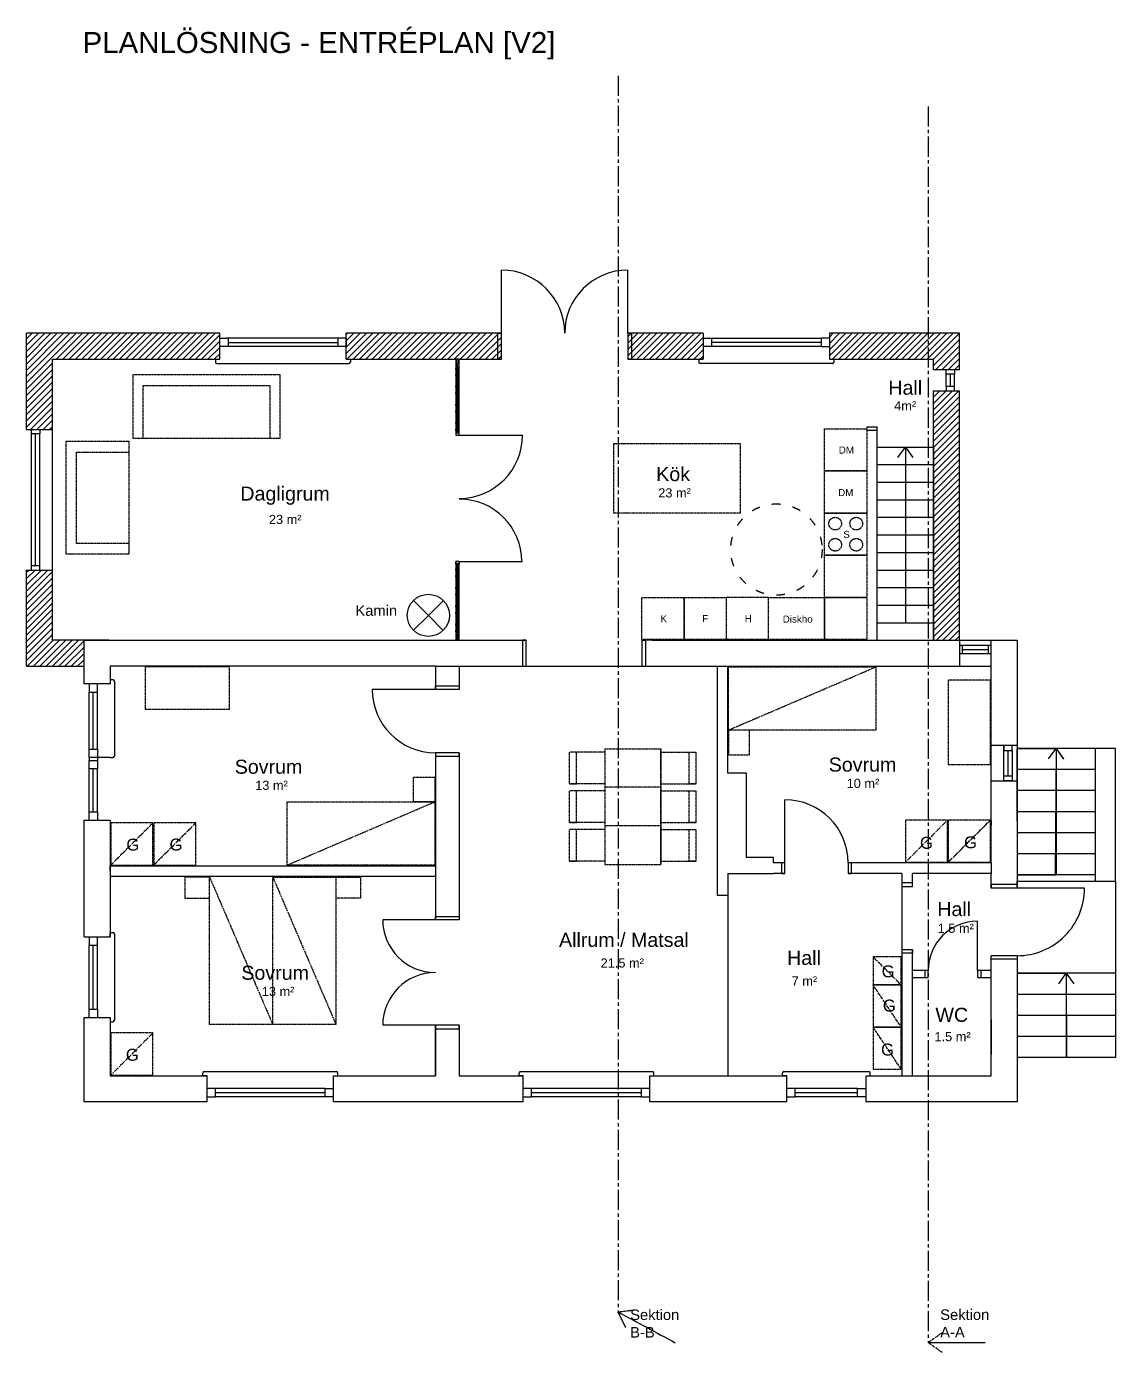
# Model space of a CAD drawing. Header units: millimetres. Extents: x -90687 to 89961, y -57823 to 169777.
# Drawn here: x 11770 to 27270, y 150903 to 169777 of the extents above; entities that cross this region are included whole.
import ezdxf

# ---------------------------------------------------------------- set-up
doc = ezdxf.new("R2010")
doc.units = ezdxf.units.MM
for name, pattern in [('ACAD_ISO03W100', [30, 12, -18]), ('CENTER2', [28.575, 19.05, -3.175, 3.175, -3.175]), ('PHANTOM2', [31.75, 15.875, -3.175, 3.175, -3.175, 3.175, -3.175])]:
    doc.linetypes.add(name, pattern=pattern)
doc.layers.get('0').update_dxf_attribs({"color": 1})
for name, color, linetype in [('Angivelser', 7, 'Continuous'), ('Grundritningar', 1, 'Continuous'), ('Möbler', 6, 'PHANTOM2'), ('Rumsangivelser', 7, 'Continuous'), ('Rumsavdelare', 3, 'FENCELINE1'), ('Sektionsangivelser', 4, 'PHANTOM2'), ('Tillgänglighet', 7, 'Continuous')]:
    doc.layers.add(name, color=color, linetype=linetype)
doc.styles.get("Standard").update_dxf_attribs({"font": 'Arial.ttf', "height": 170})
doc.linetypes.add('FENCELINE1', pattern='A,6.35,-2.54,[133,ltypeshp.shx,S=2.54,R=0,X=-2.54,Y=0],-2.54,25.4', length=36.83)
doc.dimstyles.new('ISO-25', dxfattribs={"dimscale": 10, "dimtxt": 2.5, "dimasz": 15, "dimexe": 10, "dimexo": 0.625, "dimgap": 15, "dimtad": 1, "dimlfac": 0.001, "dimtxsty": 'Standard', "dimblk": 'OBLIQUE', "dimblk1": 'OBLIQUE', "dimblk2": 'OBLIQUE', "dimcen": 20, "dimdle": 10, "dimadec": 0, "dimazin": 0, "dimtfac": 1, "dimtmove": 0, "dimatfit": 3, "dimldrblk": 'OPEN90', "dimfxl": 1, "dimarcsym": 0})

# ---------------------------------------------------------------- blocks, each defined once
blk = doc.blocks.new('_Oblique')
at = {"color": 0, "linetype": 'ByBlock', "lineweight": -2}
blk.add_line((-0.5, -0.5), (0.5, 0.5), dxfattribs=at)

msp = doc.modelspace()

# ---------------------------------------------------------------- hatches: boundary and pattern name
at = {"layer": 'Grundritningar'}
h = msp.add_hatch(dxfattribs=at)
h.set_pattern_fill('ANSI31', color=256, scale=20)
h.paths.add_polyline_path([(14519.629, 165410.949), (11769.629, 165410.949), (11769.629, 164040.949), (12139.629, 164040.949), (12139.629, 165040.949), (14519.629, 165040.949)])
h.paths.add_polyline_path([(12589.629, 161040.949), (12139.629, 161040.949), (12139.629, 162040.949), (11769.629, 162040.949), (11769.629, 160670.949), (12589.629, 160670.949)])
h.paths.add_polyline_path([(18479.629, 165410.949), (16319.629, 165410.949), (16319.629, 165040.949), (18479.629, 165040.949)])
h.paths.add_polyline_path([(24602.611, 165410.949), (23199.483, 165410.949), (23199.483, 165340.949), (23199.483, 165040.949), (24602.611, 165040.949)])
h.paths.add_polyline_path([(21399.483, 165410.949), (20379.629, 165410.949), (20379.629, 165040.949), (21399.483, 165040.949)])
h.paths.add_polyline_path([(25049.629, 164590.949), (24679.629, 164590.949), (24679.629, 161040.949), (25049.629, 161040.949)])
h.paths.add_polyline_path([(25049.629, 165410.949), (24602.611, 165410.949), (24602.611, 165040.949), (24679.629, 165040.949), (24679.629, 164890.949), (25049.629, 164890.949)])
h.paths.add_polyline_path([(20379.629, 165410.949), (20329.629, 165410.949), (20329.629, 165040.949), (20379.629, 165040.949)])
h.paths.add_polyline_path([(18529.629, 165410.949), (18479.629, 165410.949), (18479.629, 165040.949), (18529.629, 165040.949)])
h = msp.add_hatch(dxfattribs=at)
h.set_pattern_fill('STEEL', color=256, scale=10, angle=52)
h.set_pattern_definition([(97, (5651.38, 137897.026), (-31.51334, -3.86935), []), (97, (5638.87, 137906.8), (-31.51334, -3.86935), [])])
h.paths.add_polyline_path([(17929.629, 165040.949), (17879.629, 165040.949), (17879.629, 163990.817), (17929.629, 163990.817)])
h.paths.add_polyline_path([(17879.629, 161040.949), (17929.629, 161040.949), (17929.629, 162130.817), (17879.629, 162130.817)])

# ---------------------------------------------------------------- linework, layer by layer
for p, q in [((18529.629, 165410.949), (18529.629, 166310.949)), ((20329.629, 165410.949), (20329.629, 166310.949)), ((11769.629, 164040.949), (11769.629, 165410.949)), ((14519.629, 165410.949), (11769.629, 165410.949)), ((14519.629, 165040.949), (14519.629, 165410.949)), ((14519.629, 165340.949), (14619.629, 165340.949)), ((16219.629, 165340.949), (14619.629, 165340.949)), ((14639.629, 165340.949), (14639.629, 165220.949)), ((16199.629, 165340.949), (16199.629, 165220.949)), ((16319.629, 165340.949), (16219.629, 165340.949)), ((18529.629, 165410.949), (16319.629, 165410.949)), ((16319.629, 165040.949), (16319.629, 165410.949)), ((16319.629, 165340.949), (16319.629, 165220.949)), ((18479.629, 165040.949), (18479.629, 165410.949)), ((18479.629, 165410.949), (18529.629, 165410.949)), ((18529.629, 165040.949), (18529.629, 165410.949)), ((21399.483, 165410.949), (20329.629, 165410.949)), ((20329.629, 165410.949), (20329.629, 165040.949)), ((20329.629, 165410.949), (20379.629, 165410.949)), ((20379.629, 165410.949), (20379.629, 165040.949)), ((21399.483, 165410.949), (21399.483, 165040.949)), ((21399.483, 165340.949), (21519.483, 165340.949)), ((21519.483, 165340.949), (21519.483, 165220.949)), ((21519.483, 165340.949), (23079.483, 165340.949)), ((23199.483, 165340.949), (23079.483, 165340.949)), ((23079.483, 165340.949), (23079.483, 165220.949)), ((25049.629, 165410.949), (23199.483, 165410.949)), ((23199.483, 165410.949), (23199.483, 165040.949)), ((23199.483, 165410.949), (23199.483, 165340.949)), ((25049.629, 164890.949), (25049.629, 165410.949)), ((16319.629, 165220.949), (14519.629, 165220.949)), ((14639.629, 165280.949), (16199.629, 165280.949)), ((21519.483, 165220.949), (21399.483, 165220.949)), ((23079.483, 165280.949), (21519.483, 165280.949)), ((23079.483, 165220.949), (21519.483, 165220.949)), ((23079.483, 165220.949), (23199.483, 165220.949)), ((12139.629, 164040.949), (12139.629, 165040.949)), ((12139.629, 165040.949), (14519.629, 165040.949)), ((14459.629, 165040.949), (14459.629, 165000.949)), ((14479.629, 164980.949), (16359.629, 164980.949)), ((16319.629, 165040.949), (18529.629, 165040.949)), ((16379.629, 165040.949), (16379.629, 165000.949)), ((17929.629, 165040.949), (17879.629, 165040.949)), ((17879.629, 165040.949), (17879.629, 163960.817)), ((17929.629, 163960.817), (17929.629, 165040.949)), ((17929.629, 165040.949), (18529.629, 165040.949)), ((18529.629, 165040.949), (18479.629, 165040.949)), ((20329.629, 165040.949), (21399.483, 165040.949)), ((20379.629, 165040.949), (20329.629, 165040.949)), ((21339.483, 165040.949), (21339.483, 165000.949)), ((21399.483, 165040.949), (21339.483, 165040.949)), ((23239.483, 164980.949), (21359.483, 164980.949)), ((23199.483, 165040.949), (24679.629, 165040.949)), ((23259.483, 165040.949), (23259.483, 165000.949)), ((24679.629, 164890.949), (24679.629, 165040.949)), ((25049.629, 164890.949), (24679.629, 164890.949)), ((24859.629, 164830.949), (24859.629, 164890.949)), ((24979.629, 164830.949), (24859.629, 164830.949)), ((24859.629, 164650.949), (24859.629, 164830.949)), ((24919.629, 164650.949), (24919.629, 164830.949)), ((24979.629, 164890.949), (24979.629, 164830.949)), ((24979.629, 164650.949), (24979.629, 164830.949)), ((24679.629, 161040.949), (24679.629, 164590.949)), ((24679.629, 164590.949), (25049.629, 164590.949)), ((24979.629, 164650.949), (24859.629, 164650.949)), ((24859.629, 164650.949), (24859.629, 164590.949)), ((24979.629, 164650.949), (24919.629, 164650.949)), ((24979.629, 164590.949), (24979.629, 164650.949)), ((25049.629, 161040.949), (25049.629, 164590.949)), ((11769.629, 164040.949), (12139.629, 164040.949)), ((11839.629, 163980.949), (11839.629, 164040.949)), ((11959.629, 164040.949), (11959.629, 163980.949)), ((12139.629, 162040.949), (12139.629, 164040.949)), ((23729.629, 164081.2), (23879.629, 164081.2)), ((23729.629, 164031.313), (23879.629, 164031.313)), ((23879.629, 161040.949), (23879.629, 164081.2)), ((11839.629, 162100.949), (11839.629, 163980.949)), ((11959.629, 163980.949), (11839.629, 163980.949)), ((11899.629, 162100.949), (11899.629, 163980.949)), ((11959.629, 162100.949), (11959.629, 163980.949)), ((17929.629, 163990.817), (17879.629, 163990.817)), ((17879.629, 163990.817), (17879.629, 163960.817)), ((17879.629, 163960.817), (17929.629, 163960.817)), ((17929.629, 163960.817), (17929.629, 163990.817)), ((17929.629, 163960.817), (18829.629, 163960.817)), ((23879.629, 163790.949), (24679.629, 163790.949)), ((24679.629, 163790.949), (24679.629, 161040.949)), ((23879.629, 163540.949), (24679.629, 163540.949)), ((23879.629, 163290.949), (24679.629, 163290.949)), ((23879.629, 163040.949), (24679.629, 163040.949)), ((23879.629, 162790.949), (24679.629, 162790.949)), ((23879.629, 162540.949), (24679.629, 162540.949)), ((13231.323, 162269.491), (13231.323, 162419.491)), ((17879.629, 162160.817), (17879.629, 161040.949)), ((17929.629, 162160.817), (17879.629, 162160.817)), ((17879.629, 162130.817), (17879.629, 162160.817)), ((17929.629, 162130.817), (17879.629, 162130.817)), ((17929.629, 161040.949), (17929.629, 162160.817)), ((17929.629, 162160.817), (17929.629, 162130.817)), ((17929.629, 162160.817), (17929.629, 162160.817)), ((17929.629, 162160.817), (18829.629, 162160.817)), ((23879.629, 162290.949), (24679.629, 162290.949)), ((11769.629, 160670.949), (11769.629, 162040.949)), ((11769.629, 162040.949), (12139.629, 162040.949)), ((11839.629, 162040.949), (11839.629, 162100.949)), ((11959.629, 162100.949), (11839.629, 162100.949)), ((11959.629, 162040.949), (11959.629, 162100.949)), ((12139.629, 161040.949), (12139.629, 162040.949)), ((23879.629, 162040.949), (24679.629, 162040.949)), ((23879.629, 161790.949), (24679.629, 161790.949)), ((17278.773, 161609.052), (17489.629, 161395.651)), ((17489.629, 161395.651), (17703.03, 161606.507)), ((17489.629, 161395.651), (17276.228, 161184.795)), ((17489.629, 161395.651), (17700.485, 161182.25)), ((23879.629, 161540.949), (24679.629, 161540.949)), ((22270.242, 161298.746), (22270.242, 161298.746)), ((23879.629, 161290.949), (24679.629, 161290.949)), ((12939.629, 161040.949), (12139.629, 161040.949)), ((18879.629, 161040.949), (18829.629, 161040.949)), ((18829.629, 161040.949), (18829.629, 160670.949)), ((18879.629, 160670.949), (18879.629, 161040.949)), ((20679.629, 161040.949), (20529.629, 161040.949)), ((20529.629, 161040.949), (20529.629, 160670.949)), ((20529.629, 161040.949), (20579.629, 161040.949)), ((20579.629, 161040.949), (20579.629, 160670.949)), ((25049.629, 161040.949), (25049.629, 160671.785)), ((25499.629, 160671.785), (25499.629, 161040.949)), ((25049.629, 160970.949), (25499.629, 160970.949)), ((25049.629, 160850.949), (25499.629, 160850.949)), ((25089.629, 160970.949), (25089.629, 160850.949)), ((25089.629, 160910.949), (25459.629, 160910.949)), ((25459.629, 160970.949), (25459.629, 160850.949)), ((11769.629, 160670.949), (12589.629, 160670.949)), ((17589.629, 160670.949), (12959.629, 160670.949)), ((12959.629, 160670.949), (12959.629, 160420.949)), ((12959.629, 160670.949), (12959.629, 160420.949)), ((17589.629, 160670.949), (17589.629, 160340.949)), ((17589.629, 160670.949), (17929.629, 160670.949)), ((17589.629, 160670.949), (17589.629, 160340.949)), ((17929.629, 160670.949), (17929.629, 160340.949)), ((17929.629, 160670.949), (18879.629, 160670.949)), ((18829.629, 160670.949), (18879.629, 160670.949)), ((20529.629, 160670.949), (20679.629, 160670.949)), ((20679.629, 160670.949), (21599.629, 160670.949)), ((20679.629, 160670.949), (20729.629, 160670.949)), ((21599.629, 160670.949), (21749.629, 160671.785)), ((21599.629, 160670.949), (21599.629, 157410.949)), ((21749.629, 159150.949), (21749.629, 160671.785)), ((21749.629, 160671.785), (25499.629, 160671.785)), ((25499.629, 160070.949), (25499.629, 160671.785)), ((12959.629, 160480.949), (12999.629, 160480.949)), ((13019.629, 160460.949), (13019.629, 159390.949)), ((12959.629, 160420.949), (12589.629, 160420.949)), ((12659.629, 160420.949), (12659.629, 160300.949)), ((12659.629, 160300.949), (12779.629, 160300.949)), ((12659.629, 159490.949), (12659.629, 160300.949)), ((12719.629, 159490.949), (12719.629, 160300.949)), ((12779.629, 160300.949), (12779.629, 160420.949)), ((12779.629, 159490.949), (12779.629, 160300.949)), ((17589.629, 160340.949), (16689.629, 160340.949)), ((17589.629, 160340.949), (17589.629, 160390.949)), ((17589.629, 160390.949), (17929.629, 160390.949)), ((17929.629, 160340.949), (17589.629, 160340.949)), ((17929.629, 160390.949), (17929.629, 160340.949)), ((25499.629, 160070.949), (25499.629, 160130.949)), ((25499.629, 157870.949), (25499.629, 160070.949)), ((25499.629, 157870.949), (25499.629, 160070.949)), ((12659.629, 159370.949), (12659.629, 159490.949)), ((12659.629, 159490.949), (12779.629, 159490.949)), ((12779.629, 159490.949), (12779.629, 159370.949)), ((25869.629, 159540.949), (25499.629, 159540.949)), ((25679.629, 159040.949), (25679.629, 159540.949)), ((25679.629, 159540.949), (25679.629, 159470.949)), ((25799.629, 159470.949), (25799.629, 159540.949)), ((26979.629, 159500.949), (25869.629, 159500.949)), ((25869.629, 158470.949), (25869.629, 159500.949)), ((25869.629, 159500.949), (26424.629, 159500.949)), ((27269.629, 159500.949), (26979.629, 159500.949)), ((26979.629, 159500.949), (26979.629, 157612.503)), ((26979.629, 159500.949), (26979.629, 159200.949)), ((27269.629, 157612.503), (27269.629, 159500.949)), ((12959.629, 159370.949), (12659.629, 159370.949)), ((12659.629, 159370.949), (12659.629, 159330.949)), ((12659.629, 159330.949), (12779.629, 159330.949)), ((12659.629, 159210.949), (12659.629, 159330.949)), ((12779.629, 159370.949), (12779.629, 159330.949)), ((12779.629, 159330.949), (12779.629, 159210.949)), ((12959.629, 159370.949), (12999.629, 159370.949)), ((17589.629, 159440.949), (17589.629, 157060.949)), ((17589.629, 159440.949), (17589.629, 159390.949)), ((17929.629, 159440.949), (17589.629, 159440.949)), ((17589.629, 159390.949), (17929.629, 159390.949)), ((17929.629, 159440.949), (17929.629, 157060.949)), ((17929.629, 159390.949), (17929.629, 159440.949)), ((25679.629, 159470.949), (25799.629, 159470.949)), ((25739.629, 159470.949), (25739.629, 159110.949)), ((25799.629, 159470.949), (25799.629, 159110.949)), ((12779.629, 159210.949), (12659.629, 159210.949)), ((12659.629, 158600.949), (12659.629, 159210.949)), ((12719.629, 158600.949), (12719.629, 159210.949)), ((12779.629, 158600.949), (12779.629, 159210.949)), ((22019.629, 159150.949), (21749.629, 159150.949)), ((22019.629, 157950.949), (22019.629, 159150.949)), ((25679.629, 159040.949), (25679.629, 159110.949)), ((25679.629, 159110.949), (25799.629, 159110.949)), ((25799.629, 159110.949), (25799.629, 159040.949)), ((26979.629, 159200.949), (25869.629, 159200.949)), ((26979.629, 159200.949), (26979.629, 158900.949)), ((25499.629, 159040.949), (25869.629, 159040.949)), ((25799.629, 159040.949), (25679.629, 159040.949)), ((22564.355, 157870.949), (22564.355, 158770.949)), ((26979.629, 158900.949), (25869.629, 158900.949)), ((26979.629, 158900.949), (26979.629, 158600.949)), ((12659.629, 158480.949), (12659.629, 158600.949)), ((12659.629, 158600.949), (12779.629, 158600.949)), ((12779.629, 158600.949), (12779.629, 158480.949)), ((26979.629, 158600.949), (25869.629, 158600.949)), ((26979.629, 158600.949), (26979.629, 158300.949)), ((12589.629, 158480.949), (12959.629, 158480.949)), ((12959.629, 158480.949), (12959.629, 156820.949)), ((25499.629, 158470.949), (25499.629, 158410.949)), ((26979.629, 158300.949), (25869.629, 158300.949)), ((26979.629, 158300.949), (26979.629, 158000.949)), ((26979.629, 158000.949), (25869.629, 158000.949)), ((26979.629, 158000.949), (26979.629, 157700.949)), ((12959.629, 157755.949), (12959.629, 157830.949)), ((12959.629, 157830.949), (17589.629, 157830.949)), ((12959.629, 157830.949), (12959.629, 157760.949)), ((12959.629, 157790.949), (12959.629, 157755.949)), ((22399.629, 157950.949), (22019.629, 157950.949)), ((22399.629, 157870.949), (22399.629, 157950.949)), ((22564.355, 157870.949), (22399.629, 157870.949)), ((22564.355, 157870.949), (22514.355, 157870.949)), ((22514.355, 157870.949), (22514.355, 157720.949)), ((22564.355, 157720.949), (22564.355, 157870.949)), ((25499.629, 157870.949), (23464.355, 157870.949)), ((23464.355, 157870.949), (23464.355, 157720.949)), ((23514.355, 157870.949), (23464.355, 157870.949)), ((23514.355, 157720.949), (23514.355, 157870.949)), ((25499.629, 157870.949), (25499.629, 157720.949)), ((12959.629, 157755.949), (12959.629, 157680.949)), ((12959.629, 157680.949), (17589.629, 157680.949)), ((21749.629, 157720.949), (21749.629, 157410.949)), ((21749.629, 157720.949), (22399.629, 157720.949)), ((22564.355, 157720.949), (22399.629, 157720.949)), ((22514.355, 157720.949), (22564.355, 157720.949)), ((24229.629, 157720.949), (23464.355, 157720.949)), ((23464.355, 157720.949), (23514.355, 157720.949)), ((24229.629, 157720.949), (24229.629, 157537.975)), ((24379.629, 157537.975), (24379.629, 157720.949)), ((25499.629, 157720.949), (24379.629, 157720.949)), ((25499.629, 157512.503), (25499.629, 157720.949)), ((26979.629, 157700.949), (25869.629, 157700.949)), ((25869.629, 157700.949), (26424.629, 157700.949)), ((25869.629, 157512.503), (25869.629, 157612.503)), ((25869.629, 157612.503), (27269.629, 157612.503)), ((27269.629, 157612.503), (27269.629, 156300.949)), ((24379.629, 157587.975), (24229.629, 157587.975)), ((24229.629, 157587.975), (24229.629, 157537.975)), ((24229.629, 157537.975), (24379.629, 157537.975)), ((24379.629, 157537.975), (24379.629, 157587.975)), ((25869.629, 157562.503), (25499.629, 157562.503)), ((25499.629, 157562.503), (25499.629, 157512.503)), ((25869.629, 157512.503), (25499.629, 157512.503)), ((25869.629, 157512.503), (25869.629, 157562.503)), ((26828.912, 157512.503), (25869.629, 157512.503)), ((21599.629, 157410.949), (21749.629, 157410.949)), ((17589.629, 157060.949), (16839.629, 157060.949)), ((17589.629, 157060.949), (17589.629, 157110.949)), ((17589.629, 157110.949), (17929.629, 157110.949)), ((17929.629, 157060.949), (17589.629, 157060.949)), ((17929.629, 157110.949), (17929.629, 157060.949)), ((25305.916, 156340.949), (25305.916, 157042.949)), ((12959.629, 156820.949), (12959.629, 156880.949)), ((12959.629, 156880.949), (12999.629, 156880.949)), ((13019.629, 156860.949), (13019.629, 155630.949)), ((12589.629, 156820.949), (12959.629, 156820.949)), ((12589.629, 156820.949), (12659.629, 156820.949)), ((12659.629, 156820.949), (12659.629, 156700.949)), ((12659.629, 156700.949), (12779.629, 156700.949)), ((12659.629, 155790.949), (12659.629, 156700.949)), ((12719.629, 155790.949), (12719.629, 156700.949)), ((12779.629, 156700.949), (12779.629, 156820.949)), ((12779.629, 155790.949), (12779.629, 156700.949)), ((24229.629, 156637.975), (24229.629, 154840.949)), ((24229.629, 156637.975), (24379.629, 156637.975)), ((24379.629, 156587.975), (24229.629, 156587.975)), ((24379.629, 154840.949), (24379.629, 156637.975)), ((24379.629, 156637.975), (24379.629, 156587.975)), ((25499.629, 154840.949), (25499.629, 156550.949)), ((25869.629, 156550.949), (25499.629, 156550.949)), ((25499.629, 156500.949), (25499.629, 156550.949)), ((25869.629, 156500.949), (25499.629, 156500.949)), ((25869.629, 156550.949), (25869.629, 156500.949)), ((24603.916, 156340.949), (24379.629, 156340.949)), ((24603.916, 156340.949), (24553.916, 156340.949)), ((24553.916, 156340.949), (24553.916, 156240.949)), ((24603.916, 156240.949), (24603.916, 156340.949)), ((25499.629, 156340.949), (25305.916, 156340.949)), ((25305.916, 156340.949), (25305.916, 156240.949)), ((25355.916, 156240.949), (25355.916, 156340.949)), ((27269.629, 156300.949), (25869.629, 156300.949)), ((25869.629, 156300.949), (26569.629, 156300.949)), ((27269.629, 156300.949), (27269.629, 156000.949)), ((24379.629, 156240.949), (24603.916, 156240.949)), ((24553.916, 156240.949), (24603.916, 156240.949)), ((25305.916, 156240.949), (25499.629, 156240.949)), ((25305.916, 156240.949), (25355.916, 156240.949)), ((27269.629, 156000.949), (25869.629, 156000.949)), ((27269.629, 156000.949), (27269.629, 155700.949)), ((12659.629, 155670.949), (12659.629, 155790.949)), ((12659.629, 155790.949), (12779.629, 155790.949)), ((12779.629, 155790.949), (12779.629, 155670.949)), ((12589.629, 155670.949), (12959.629, 155670.949)), ((12589.629, 155670.949), (12659.629, 155670.949)), ((12959.629, 155670.949), (12959.629, 154840.949)), ((12959.629, 155670.949), (12959.629, 155610.949)), ((12959.629, 155610.949), (12999.629, 155610.949)), ((17589.629, 155560.949), (16839.629, 155560.949)), ((17589.629, 155560.949), (17589.629, 154840.949)), ((17589.629, 154840.949), (17589.629, 155560.949)), ((17589.629, 155560.949), (17589.629, 155510.949)), ((17929.629, 155560.949), (17589.629, 155560.949)), ((17929.629, 155560.949), (17929.629, 154840.949)), ((17929.629, 155510.949), (17929.629, 155560.949)), ((25499.629, 155642.949), (25499.629, 155142.949)), ((27269.629, 155700.949), (25869.629, 155700.949)), ((27269.629, 155700.949), (27269.629, 155400.949)), ((17589.629, 155510.949), (17929.629, 155510.949)), ((27269.629, 155400.949), (25869.629, 155400.949)), ((27269.629, 155400.949), (27269.629, 155100.949)), ((27269.629, 155100.949), (25869.629, 155100.949)), ((12959.629, 154840.949), (14339.629, 154840.949)), ((14279.629, 154840.949), (14279.629, 154880.949)), ((14339.629, 154840.949), (14279.629, 154840.949)), ((14299.629, 154900.949), (16179.629, 154900.949)), ((14339.629, 154470.949), (14339.629, 154840.949)), ((16139.629, 154840.949), (17589.629, 154840.949)), ((16139.629, 154470.949), (16139.629, 154840.949)), ((16139.629, 154840.949), (16199.629, 154840.949)), ((16199.629, 154840.949), (16199.629, 154880.949)), ((17929.629, 154840.949), (18839.629, 154840.949)), ((18779.629, 154840.949), (18779.629, 154880.949)), ((18839.629, 154840.949), (18779.629, 154840.949)), ((18799.629, 154900.949), (20679.629, 154900.949)), ((18839.629, 154470.949), (18839.629, 154840.949)), ((20639.629, 154840.949), (22589.629, 154840.949)), ((20639.629, 154470.949), (20639.629, 154840.949)), ((20639.629, 154840.949), (20699.629, 154840.949)), ((20699.629, 154840.949), (20699.629, 154880.949)), ((22529.629, 154840.949), (22529.629, 154880.949)), ((22589.629, 154840.949), (22529.629, 154840.949)), ((22549.629, 154900.949), (23759.629, 154900.949)), ((22589.629, 154470.949), (22589.629, 154840.949)), ((23719.629, 154840.949), (24229.629, 154840.949)), ((23719.629, 154470.949), (23719.629, 154840.949)), ((23719.629, 154840.949), (23779.629, 154840.949)), ((23779.629, 154840.949), (23779.629, 154880.949)), ((24229.629, 154840.949), (24379.629, 154840.949)), ((24379.629, 154840.949), (25499.629, 154840.949)), ((14459.629, 154660.949), (14339.629, 154660.949)), ((14459.629, 154540.949), (14459.629, 154660.949)), ((16019.629, 154660.949), (14459.629, 154660.949)), ((16019.629, 154600.949), (14459.629, 154600.949)), ((16019.629, 154540.949), (16019.629, 154660.949)), ((16019.629, 154660.949), (16139.629, 154660.949)), ((18959.629, 154660.949), (18839.629, 154660.949)), ((18959.629, 154540.949), (18959.629, 154660.949)), ((20519.629, 154660.949), (18959.629, 154660.949)), ((20519.629, 154600.949), (18959.629, 154600.949)), ((20639.629, 154660.949), (20519.629, 154660.949)), ((20519.629, 154660.949), (20519.629, 154540.949)), ((20639.629, 154540.949), (20639.629, 154660.949)), ((22709.629, 154660.949), (22589.629, 154660.949)), ((22709.629, 154540.949), (22709.629, 154660.949)), ((23599.629, 154660.949), (22709.629, 154660.949)), ((23599.629, 154600.949), (22709.629, 154600.949)), ((23599.629, 154540.949), (23599.629, 154660.949)), ((23599.629, 154660.949), (23719.629, 154660.949)), ((14339.629, 154470.949), (14339.629, 154540.949)), ((14339.629, 154540.949), (14459.629, 154540.949)), ((16019.629, 154540.949), (14459.629, 154540.949)), ((16139.629, 154540.949), (16019.629, 154540.949)), ((18839.629, 154470.949), (18839.629, 154540.949)), ((18839.629, 154540.949), (18959.629, 154540.949)), ((20519.629, 154540.949), (18959.629, 154540.949)), ((20519.629, 154540.949), (20639.629, 154540.949)), ((22589.629, 154470.949), (22589.629, 154540.949)), ((22589.629, 154540.949), (22709.629, 154540.949)), ((23599.629, 154540.949), (22709.629, 154540.949)), ((23719.629, 154540.949), (23599.629, 154540.949))]:
    msp.add_line(p, q, dxfattribs=at)
for points in [[(12589.629, 160420.949), (12589.629, 161040.949), (18879.629, 161040.949)], [(20679.629, 161040.949), (25869.629, 161040.949), (25869.629, 160070.949)], [(25869.629, 160070.949), (25869.629, 157512.503)], [(12589.629, 156820.949), (12589.629, 158480.949)], [(25869.629, 156550.949), (25869.629, 154470.949), (23719.629, 154470.949)], [(14339.629, 154470.949), (12589.629, 154470.949), (12589.629, 155670.949)], [(18839.629, 154470.949), (16139.629, 154470.949)], [(22589.629, 154470.949), (20639.629, 154470.949)]]:
    msp.add_lwpolyline(points, dxfattribs=at)
at = {"layer": 'Grundritningar', "ltscale": 20}
msp.add_circle((17489.629, 161395.651), 300, dxfattribs=at)
at = {"layer": 'Grundritningar'}
for centre, radius, start, end in [((18529.629, 165410.949), 900, 0, 90), ((20329.629, 165410.949), 900, 90, 180), ((14479.629, 165000.949), 20, 180, 270), ((16359.629, 165000.949), 20, 270, 0), ((21359.483, 165000.949), 20, 180, 270), ((23239.483, 165000.949), 20, 270, 0), ((17929.629, 163960.817), 900, 270, 0), ((17929.629, 162160.817), 890, 0, 90), ((12999.629, 160460.949), 20, 0, 90), ((17589.629, 160340.949), 900, 180, 270), ((12999.629, 159390.949), 20, 270, 0), ((22564.355, 157870.949), 900, 0, 90), ((25870.426, 157509.44), 958.491, 269.95234, 0.1831397), ((17589.629, 157060.949), 750, 180, 270), ((25305.916, 156340.949), 702, 90, 180), ((12999.629, 156860.949), 20, 0, 90), ((17589.629, 155560.949), 750, 90, 180), ((12999.629, 155630.949), 20, 270, 0), ((14299.629, 154880.949), 20, 90, 180), ((16179.629, 154880.949), 20, 0, 90), ((18799.629, 154880.949), 20, 90, 180), ((20679.629, 154880.949), 20, 0, 90), ((22549.629, 154880.949), 20, 90, 180), ((23759.629, 154880.949), 20, 0, 90)]:
    msp.add_arc(centre, radius, start, end, dxfattribs=at)
at = {"layer": 'Möbler'}
for p, q in [((13281.323, 164819.491), (13281.323, 163919.491)), ((15381.323, 164819.491), (13281.323, 164819.491)), ((15381.323, 163919.491), (15381.323, 164819.491)), ((13431.323, 163919.491), (13431.323, 164669.491)), ((13431.323, 164669.491), (15231.323, 164669.491)), ((15231.323, 164669.491), (15231.323, 163919.491)), ((23729.629, 164081.2), (23729.629, 164050.949)), ((12331.323, 163869.491), (12331.323, 162269.491)), ((13231.323, 163869.491), (12331.323, 163869.491)), ((13231.323, 162269.491), (13231.323, 163869.491)), ((13281.323, 163919.491), (15381.323, 163919.491)), ((12481.323, 162419.491), (12481.323, 163719.491)), ((12481.323, 163719.491), (13231.323, 163719.491)), ((13231.323, 162419.491), (12481.323, 162419.491)), ((12331.323, 162269.491), (13231.323, 162269.491)), ((22329.629, 161650.949), (21729.629, 161650.949)), ((22329.629, 161050.949), (21729.629, 161050.949)), ((13459.629, 160660.949), (13459.629, 160060.949)), ((14659.629, 160660.949), (13459.629, 160660.949)), ((14659.629, 160060.949), (14659.629, 160660.949)), ((21759.629, 160661.785), (23859.629, 160661.785)), ((21759.629, 159761.785), (21759.629, 160661.785)), ((21759.629, 159761.785), (23859.629, 160661.785)), ((23859.629, 160661.785), (23859.629, 159761.785)), ((25489.629, 160471.785), (24889.629, 160471.785)), ((24889.629, 160471.785), (24889.629, 159271.785)), ((25489.629, 159271.785), (25489.629, 160471.785)), ((13459.629, 160060.949), (14659.629, 160060.949)), ((23859.629, 159761.785), (21759.629, 159761.785)), ((21759.629, 159761.785), (21759.629, 159411.785)), ((22059.629, 159411.785), (22059.629, 159761.785)), ((19999.629, 159497.558), (20799.629, 159497.558)), ((19999.629, 159497.558), (19999.629, 157847.558)), ((20799.629, 159497.558), (20799.629, 157847.558)), ((20799.629, 158947.558), (20799.629, 159497.558)), ((19499.629, 158997.558), (19499.629, 159447.558)), ((19999.629, 159447.558), (19499.629, 159447.558)), ((19599.629, 158997.558), (19599.629, 159447.558)), ((20799.629, 159222.558), (20799.629, 159447.558)), ((20799.629, 159447.558), (21299.629, 159447.558)), ((21199.629, 158997.558), (21199.629, 159447.558)), ((21299.629, 158997.558), (21299.629, 159447.558)), ((21759.629, 159411.785), (22059.629, 159411.785)), ((20799.629, 158947.558), (20799.629, 159222.558)), ((24889.629, 159271.785), (25489.629, 159271.785)), ((17279.629, 158740.949), (17279.629, 159090.949)), ((17279.629, 159090.949), (17579.629, 159090.949)), ((17579.629, 159090.949), (17579.629, 158740.949)), ((19999.629, 158997.558), (19499.629, 158997.558)), ((19499.629, 158997.558), (19599.629, 158997.558)), ((20799.629, 158947.558), (19999.629, 158947.558)), ((20799.629, 158997.558), (21299.629, 158997.558)), ((20799.629, 158397.558), (20799.629, 158947.558)), ((21299.629, 158997.558), (21199.629, 158997.558)), ((15479.629, 158740.949), (17579.629, 158740.949)), ((15479.629, 157840.949), (15479.629, 158740.949)), ((15479.629, 157840.949), (17579.629, 158740.949)), ((17579.629, 158740.949), (17279.629, 158740.949)), ((17579.629, 158740.949), (17579.629, 157840.949)), ((19499.629, 158447.558), (19499.629, 158897.558)), ((19999.629, 158897.558), (19499.629, 158897.558)), ((19599.629, 158447.558), (19599.629, 158897.558)), ((20799.629, 158672.558), (20799.629, 158897.558)), ((20799.629, 158897.558), (21299.629, 158897.558)), ((21199.629, 158447.558), (21199.629, 158897.558)), ((21299.629, 158447.558), (21299.629, 158897.558)), ((20799.629, 158397.558), (20799.629, 158672.558)), ((13569.629, 158440.949), (12969.629, 158440.949)), ((12969.629, 158440.949), (12969.629, 157840.949)), ((13569.629, 158440.949), (12969.629, 157840.949)), ((13569.629, 157840.949), (13569.629, 158440.949)), ((14179.629, 158440.949), (13579.629, 158440.949)), ((13579.629, 158440.949), (13579.629, 157840.949)), ((13579.629, 157840.949), (14179.629, 158440.949)), ((14179.629, 157840.949), (14179.629, 158440.949)), ((19999.629, 158447.558), (19499.629, 158447.558)), ((19499.629, 158447.558), (19599.629, 158447.558)), ((20799.629, 158397.558), (19999.629, 158397.558)), ((20799.629, 158447.558), (21299.629, 158447.558)), ((20799.629, 157847.558), (20799.629, 158397.558)), ((20799.629, 158397.558), (20799.629, 158122.558)), ((21299.629, 158447.558), (21199.629, 158447.558)), ((24879.629, 158480.949), (24279.629, 158480.949)), ((24279.629, 158480.949), (24279.629, 157880.949)), ((24879.629, 158480.949), (24279.629, 157880.949)), ((24879.629, 157880.949), (24879.629, 158480.949)), ((25489.629, 158480.949), (24889.629, 158480.949)), ((24889.629, 158480.949), (24889.629, 157880.949)), ((24889.629, 157880.949), (25489.629, 158480.949)), ((25489.629, 157880.949), (25489.629, 158480.949)), ((19499.629, 157897.558), (19499.629, 158347.558)), ((19999.629, 158347.558), (19499.629, 158347.558)), ((19599.629, 157897.558), (19599.629, 158347.558)), ((20799.629, 158122.558), (20799.629, 158347.558)), ((20799.629, 158347.558), (21299.629, 158347.558)), ((21199.629, 157897.558), (21199.629, 158347.558)), ((21299.629, 157897.558), (21299.629, 158347.558)), ((20799.629, 158122.558), (20799.629, 157897.558)), ((12969.629, 157840.949), (13569.629, 157840.949)), ((13579.629, 157840.949), (14179.629, 157840.949)), ((17579.629, 157840.949), (15479.629, 157840.949)), ((19999.629, 157897.558), (19499.629, 157897.558)), ((19499.629, 157897.558), (19599.629, 157897.558)), ((19999.629, 157847.558), (20799.629, 157847.558)), ((20799.629, 157897.558), (21299.629, 157897.558)), ((21299.629, 157897.558), (21199.629, 157897.558)), ((24279.629, 157880.949), (24879.629, 157880.949)), ((24889.629, 157880.949), (25489.629, 157880.949)), ((14374.629, 157670.949), (14024.629, 157670.949)), ((14024.629, 157670.949), (14024.629, 157370.949)), ((14374.629, 155570.949), (14374.629, 157670.949)), ((14374.629, 157670.949), (15274.629, 155570.949)), ((15274.629, 155570.949), (15274.629, 157670.949)), ((15274.629, 157670.949), (16174.629, 157670.949)), ((15274.629, 157670.949), (16174.629, 155570.949)), ((16174.629, 157670.949), (16174.629, 155570.949)), ((16174.629, 157670.949), (16524.629, 157670.949)), ((16524.629, 157670.949), (16524.629, 157370.949)), ((14024.629, 157370.949), (14374.629, 157370.949)), ((16524.629, 157370.949), (16174.629, 157370.949)), ((24219.629, 156534.669), (23819.629, 156534.669)), ((23819.629, 156534.669), (23819.629, 156134.669)), ((24219.629, 156134.669), (23819.629, 156534.669)), ((24219.629, 156134.669), (24219.629, 156534.669)), ((24219.629, 156134.669), (23819.629, 156134.669)), ((23819.629, 156134.669), (23819.629, 155534.669)), ((24219.629, 155534.669), (23819.629, 156134.669)), ((23819.629, 156134.669), (24219.629, 156134.669)), ((24219.629, 155534.669), (24219.629, 156134.669)), ((15274.629, 155570.949), (14374.629, 155570.949)), ((16174.629, 155570.949), (15274.629, 155570.949)), ((24219.629, 155534.669), (23819.629, 155534.669)), ((23819.629, 155534.669), (23819.629, 154934.669)), ((24219.629, 154934.669), (23819.629, 155534.669)), ((23819.629, 155534.669), (24219.629, 155534.669)), ((24219.629, 154934.669), (24219.629, 155534.669)), ((13569.629, 155450.949), (12969.629, 155450.949)), ((12969.629, 155450.949), (12969.629, 154850.949)), ((13569.629, 155450.949), (12969.629, 154850.949)), ((13569.629, 154850.949), (13569.629, 155450.949)), ((12969.629, 154850.949), (13569.629, 154850.949)), ((23819.629, 154934.669), (24219.629, 154934.669))]:
    msp.add_line(p, q, dxfattribs=at)
for points in [[(23729.629, 163450.949), (23129.629, 163450.949), (23129.629, 164050.949), (23729.629, 164050.949)], [(20129.629, 163840.949), (21929.629, 163840.949), (21929.629, 162850.949), (20129.629, 162850.949)], [(23729.629, 162850.949), (23129.629, 162850.949), (23129.629, 163450.949), (23729.629, 163450.949)], [(23729.629, 162250.949), (23129.629, 162250.949), (23129.629, 162850.949), (23729.629, 162850.949)], [(23729.629, 161650.949), (23129.629, 161650.949), (23129.629, 162250.949), (23729.629, 162250.949)], [(21129.629, 161050.949), (20529.629, 161050.949), (20529.629, 161650.949), (21129.629, 161650.949)], [(21729.629, 161050.949), (21129.629, 161050.949), (21129.629, 161650.949), (21729.629, 161650.949)], [(23129.629, 161050.949), (22329.629, 161050.949), (22329.629, 161650.949), (23129.629, 161650.949)], [(23729.629, 161050.949), (23129.629, 161050.949), (23129.629, 161650.949), (23729.629, 161650.949)]]:
    msp.add_lwpolyline(points, close=True, dxfattribs=at)
for centre in [(23279.629, 162700.949), (23579.629, 162700.949), (23279.629, 162400.949), (23579.629, 162400.949)]:
    msp.add_circle(centre, 90, dxfattribs=at)
at = {"layer": 'Rumsavdelare', "ltscale": 5}
for p, q in [((18879.629, 160670.949), (20529.629, 160670.949)), ((24229.629, 157537.975), (24229.629, 156637.975)), ((21749.629, 157410.949), (21749.629, 154840.949))]:
    msp.add_line(p, q, dxfattribs=at)
at = {"layer": 'Sektionsangivelser', "linetype": 'CENTER2', "ltscale": 15}
for p, q in [((20189.758, 169076.042), (20189.758, 151480.244)), ((24602.611, 168638.298), (24602.611, 151044.83))]:
    msp.add_line(p, q, dxfattribs=at)
at = {"layer": 'Tillgänglighet', "linetype": 'ACAD_ISO03W100', "ltscale": 10}
msp.add_circle((22443.277, 162332.436), 650, dxfattribs=at)

# ---------------------------------------------------------------- texts
at = {"layer": 'Angivelser'}
msp.add_text('PLANLÖSNING - ENTRÉPLAN [V2]', height=300, dxfattribs=at).set_placement((12566.995, 169399.196))
at = {"layer": 'Möbler', "attachment_point": 1}
for s, width, gutter_width, heights, insert, char_height in [('DM', 30.21587, 125, [0], (23331.127, 163798.136), 100), ('DM', 30.21587, 125, [0], (23322.133, 163193.005), 100), ('S', 30.21587, 125, [0], (23395.503, 162598.372), 100), ('K', 30.21587, 125, [0], (20793.255, 161396.105), 100), ('F', 30.21587, 125, [0], (21387.252, 161399.177), 100), ('H', 30.21587, 125, [0], (21992.35, 161398.386), 100), ('Diskho', 30.21587, 125, [0], (22533.535, 161392.642), 100), ('G', 269.32488, 850, [0], (13190.679, 158216.934), 170), ('G', 269.32488, 850, [0], (13805.413, 158218.08), 170), ('G', 269.32488, 850, [0], (24486.807, 158243.231), 170), ('G', 269.32488, 850, [173.943], (25114.779, 158249.6), 170), ('G', 269.32488, 850, [173.943], (23941.181, 156413.117), 170), ('G', 269.32488, 850, [173.943], (23958.69, 155926.077), 170), ('G', 269.32488, 850, [0], (13183.091, 155225.798), 170), ('G', 269.32488, 850, [173.943], (23932.408, 155299.732), 170)]:
    msp.add_mtext_dynamic_manual_height_columns(s, width=width, gutter_width=gutter_width, heights=heights, dxfattribs=dict(at, insert=insert, char_height=char_height))
at = {"layer": 'Rumsangivelser'}
for s, height, p in [('Hall ', 200, (24036.828, 164535.91)), ('4m²', 130, (24119.135, 164313.687)), ('Kök', 200, (20732.617, 163307.104)), ('Dagligrum', 200, (14813.062, 163028.683)), ('23 m²', 130, (20761.589, 163073.963)), ('23 m²', 130, (15220.208, 162695.742)), ('Kamin', 150, (16450.664, 161389.103)), ('Sovrum', 200, (14733.387, 159140.627)), ('Sovrum', 200, (23187.968, 159171.463)), ('13 m²', 130, (15024.656, 158911.02)), ('10 m²', 130, (23443.155, 158939.308)), ('Hall', 200, (24733.334, 157114.528)), ('Allrum / Matsal', 200, (19349.28, 156676.723)), ('1.5 m²', 130, (24738.981, 156876.42)), ('21.5 m²', 130, (19941.876, 156381.863)), ('Hall', 200, (22595.174, 156420.584)), ('Sovrum', 200, (14827.199, 156207.848)), ('13 m²', 130, (15118.469, 155978.241)), ('7 m²', 130, (22660.203, 156125.724)), ('WC', 200, (24707.03, 155609.522)), ('1.5 m²', 130, (24693.171, 155334.22))]:
    msp.add_text(s, height=height, dxfattribs=at).set_placement(p)
at = {"layer": 'Sektionsangivelser', "char_height": 150, "attachment_point": 1}
for s, insert in [('Sektion \\PB-B', (20362.18, 151515.123)), ('Sektion \\PA-A', (24775.032, 151516.317))]:
    msp.add_mtext_dynamic_manual_height_columns(s, width=219.37199, gutter_width=600, heights=[0], dxfattribs=dict(at, insert=insert))

# ---------------------------------------------------------------- leaders
at = {"layer": 'Grundritningar'}
for points, override in [([(24279.629, 163790.949), (24279.629, 161290.949)], {"dimldrblk": 'Open90'}), ([(26424.629, 159500.949), (26413.468, 157700.949)], {"dimldrblk": 'Open90'}), ([(26424.629, 159500.949), (26424.629, 157700.949)], {"dimscale": 10, "dimldrblk": 'Open90'}), ([(26569.629, 156300.949), (26569.629, 155100.949)], {"dimscale": 10, "dimldrblk": 'Open90'}), ([(26569.629, 156300.949), (26573.124, 155100.949)], {"dimldrblk": 'Open90'})]:
    msp.add_leader(points, dimstyle='ISO-25', override=override, dxfattribs=at)
at = {"layer": 'Sektionsangivelser', "path_type": 1}
for points in [[(20189.758, 151480.244), (21004.231, 151041.869)], [(24602.611, 151044.83), (25417.083, 151043.063)]]:
    msp.add_leader(points, dimstyle='ISO-25', override={"dimasz": 20, "dimldrblk": 'Open90'}, dxfattribs=at)

doc.saveas('drawing.dxf')
